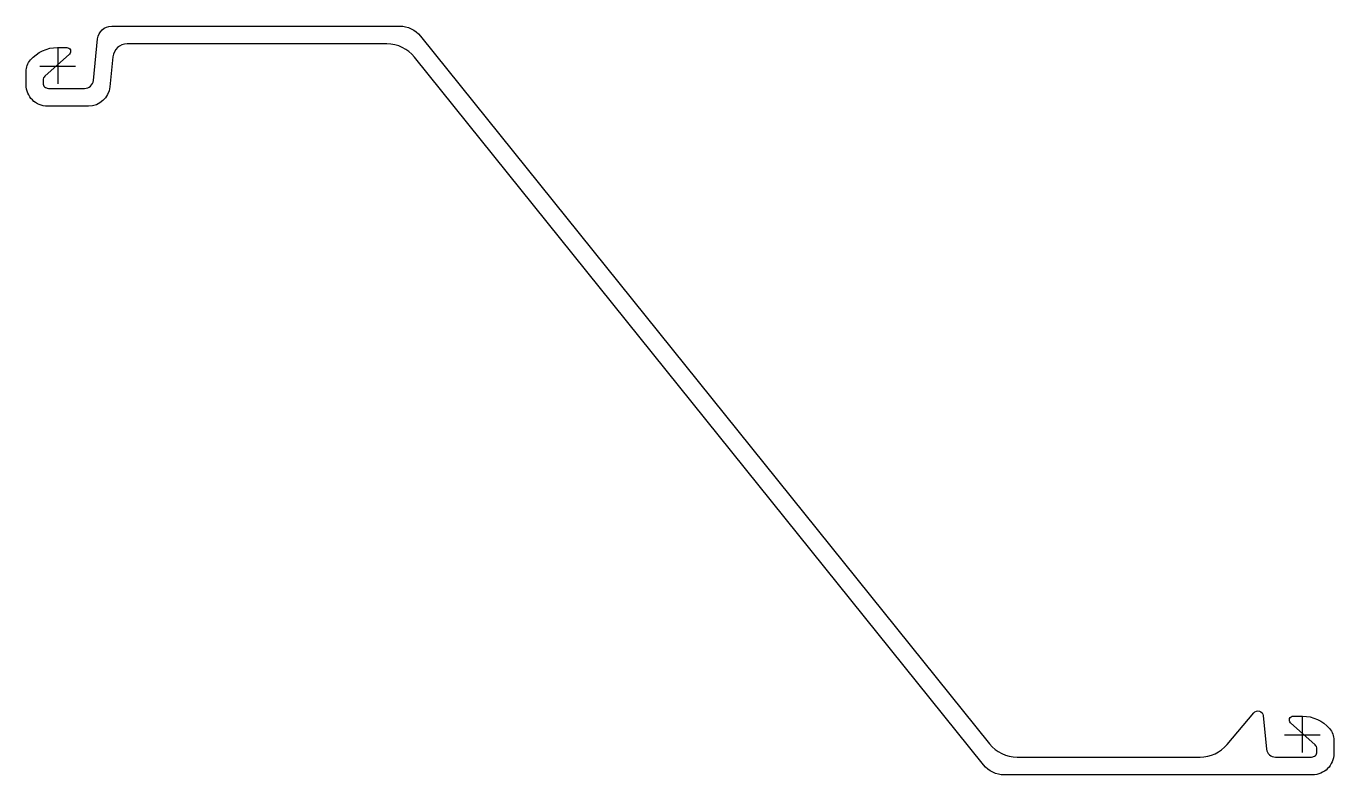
# Model space of a CAD drawing. Header units: millimetres. Extents: x -18 to 718, y -398 to 22.
import ezdxf

# ---------------------------------------------------------------- set-up
doc = ezdxf.new("R2010")
doc.units = ezdxf.units.MM
doc.header["$LTSCALE"] = 0.2

msp = doc.modelspace()

# ---------------------------------------------------------------- linework, layer by layer
at = {"flags": 128}
msp.add_lwpolyline([(-17.13, 0.46, -0.088672), (-15.35, 3.5, -0.219232), (-0.15, 10.5), (5.12, 10.5, -0.687234), (6.55, 6.8), (-7.26, -5.63, 0.212557), (-8.25, -7.86), (-8.25, -9.5, 0.414214), (-5.25, -12.5), (15.09, -12.5, 0.385314), (20.06, -8), (22.39, 15.3, -0.385314), (30.35, 22.5), (192.36, 22.5, -0.227194), (204.05, 16.9), (524, -381.03, 0.227194), (539.58, -388.5), (642.48, -388.5, 0.221695), (657.8, -381.36), (672.72, -363.57, -0.663703), (678.01, -365.2), (679.89, -384, 0.385314), (684.86, -388.5), (705.25, -388.5, 0.414214), (708.25, -385.5), (708.25, -383.86, 0.212557), (707.26, -381.63), (693.45, -369.2, -0.687239), (694.88, -365.5), (700.15, -365.5, -0.219232), (715.35, -372.5, -0.17875), (717.75, -379), (717.75, -386.5, -0.414214), (705.75, -398.5), (532.4, -398.5, -0.227194), (520.71, -392.9), (200.76, 5.03, 0.227194), (185.18, 12.5), (39, 12.5, 0.385314), (31.04, 5.3), (29.34, -11.69, -0.385314), (17.4, -22.5), (-5.75, -22.5, -0.414214), (-17.75, -10.5), (-17.75, -3, -0.088672), (-17.13, 0.46)], format="xyb", dxfattribs=at)
at = {"layer": 'DEFPOINTS'}
for p, q in [((0, 10), (0, -10)), ((-10, 0), (10, 0)), ((700, -366), (700, -386)), ((690, -376), (710, -376))]:
    msp.add_line(p, q, dxfattribs=at)

doc.saveas('drawing.dxf')
